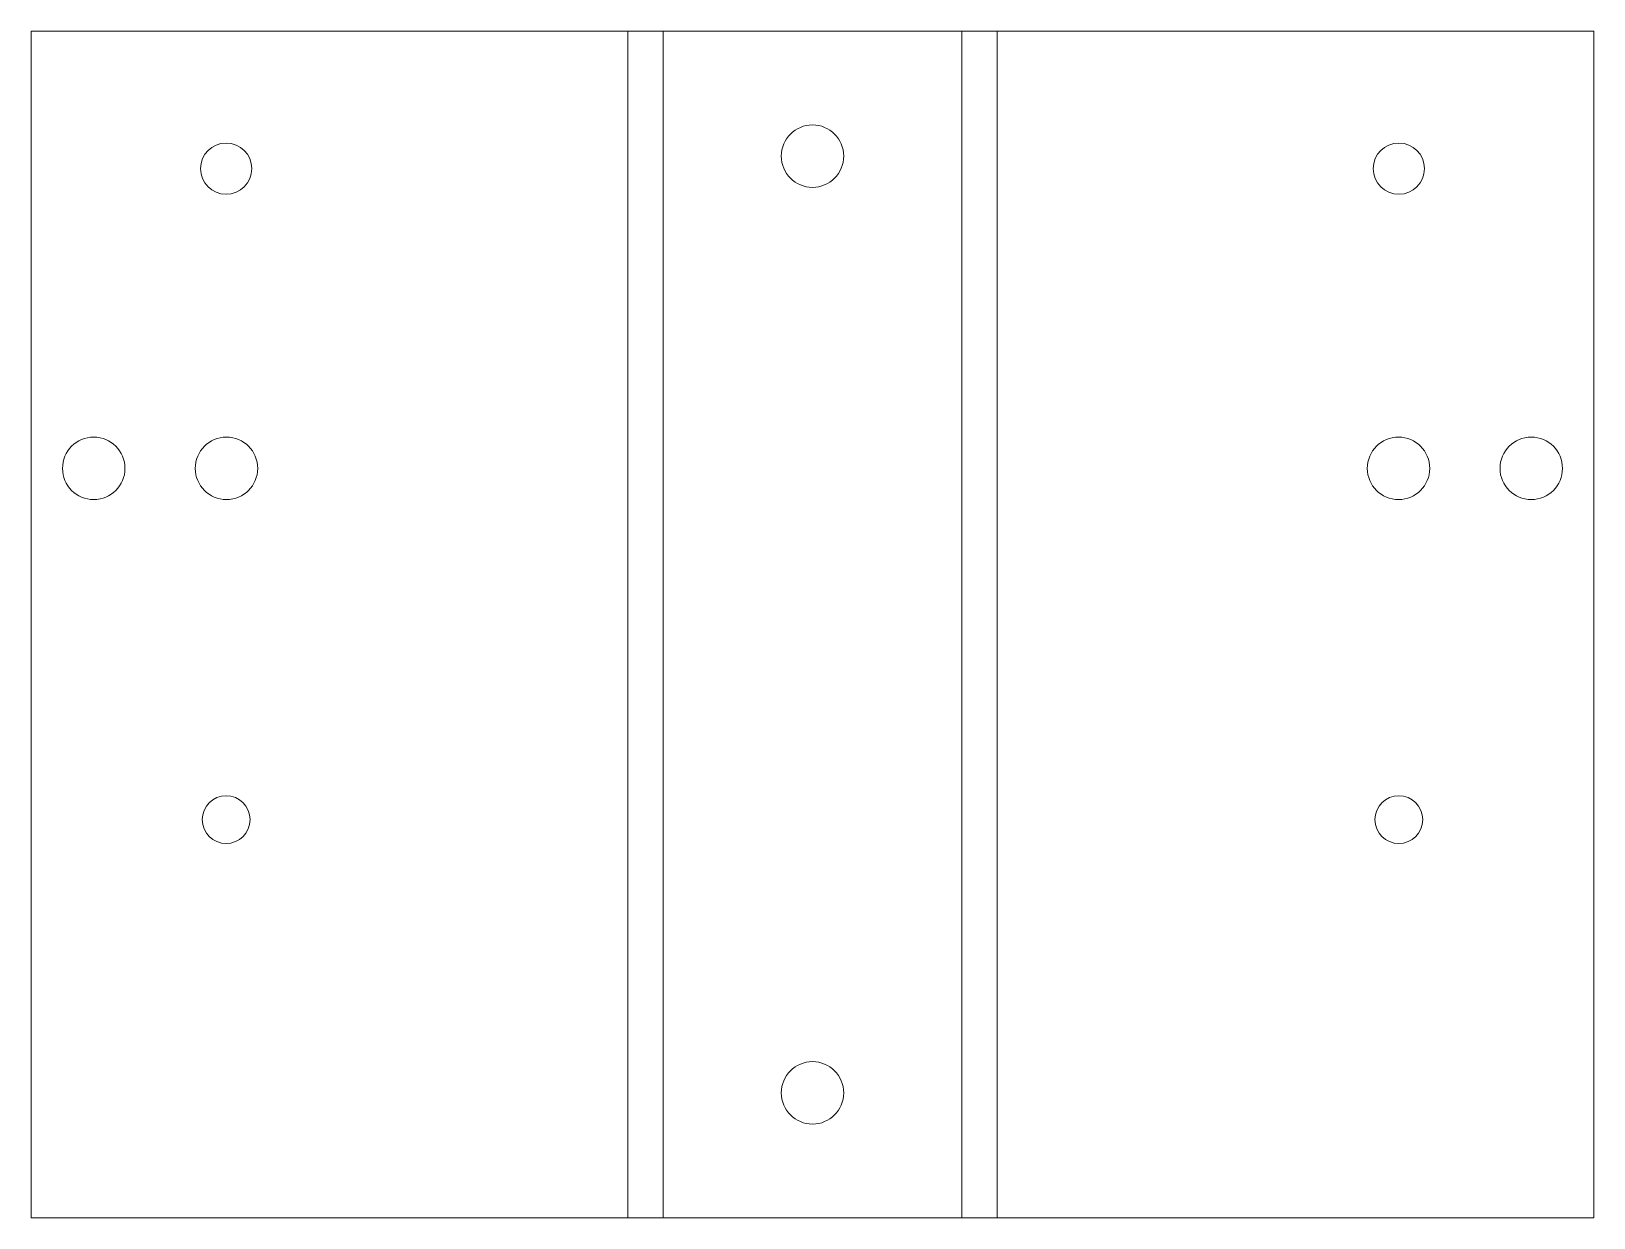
# Model space of a CAD drawing. Header units: millimetres. Extents: x -50 to 50, y 0 to 76.
import ezdxf

# ---------------------------------------------------------------- set-up
doc = ezdxf.new("R2010")
doc.units = ezdxf.units.MM

msp = doc.modelspace()

# ---------------------------------------------------------------- linework, layer by layer
at = {"color": 7, "linetype": 'Continuous', "lineweight": 15}
for p, q in [((-50.03, 76), (-50.03, 0)), ((-50.03, 76), (50.03, 76)), ((-11.82, 76), (-11.82, 0)), ((-9.56, 76), (-9.56, 0)), ((9.56, 76), (9.56, 0)), ((11.82, 76), (11.82, 0)), ((50.03, 76), (50.03, 0)), ((-50.03, 0), (50.03, 0))]:
    msp.add_line(p, q, dxfattribs=at)
for centre, radius in [((0, 68), 2), ((-37.55, 67.2), 1.64), ((37.55, 67.2), 1.64), ((-46.03, 48), 2), ((-37.53, 48), 2), ((37.53, 48), 2), ((46.03, 48), 2), ((-37.55, 25.5), 1.53), ((37.55, 25.5), 1.53), ((0, 8), 2)]:
    msp.add_circle(centre, radius, dxfattribs=at)

doc.saveas('drawing.dxf')
